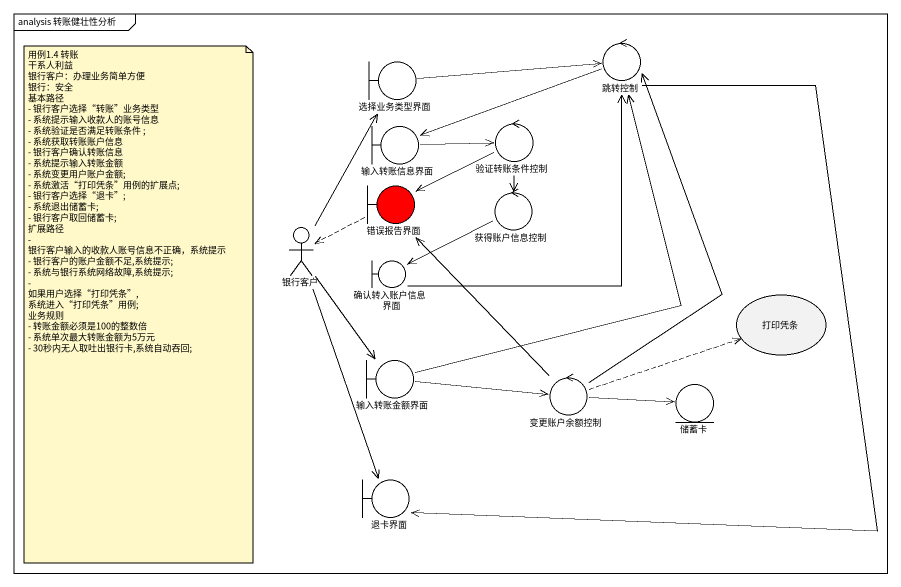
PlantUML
@startuml
mainframe analysis 转账健壮性分析
boundary 选择业务类型界面
control 跳转控制
boundary 输入转账信息界面
control 验证转账条件控制
boundary 错误报告界面 #FF0000
control 获得账户信息控制
actor 银行客户
boundary 确认转入账户信息界面
usecase 打印凭条
boundary 输入转账金额界面
control 变更账户余额控制
entity 储蓄卡
boundary 退卡界面
选择业务类型界面 -right-> 跳转控制
跳转控制 -left-> 输入转账信息界面
跳转控制 --> 退卡界面
输入转账信息界面 -right-> 验证转账条件控制
验证转账条件控制 -left-> 错误报告界面
验证转账条件控制 --> 获得账户信息控制
错误报告界面 .left.> 银行客户
获得账户信息控制 -left-> 确认转入账户信息界面
银行客户 -up-> 选择业务类型界面
银行客户 --> 输入转账金额界面
银行客户 --> 退卡界面
确认转入账户信息界面 -up-> 跳转控制
输入转账金额界面 -up-> 跳转控制
输入转账金额界面 -right-> 变更账户余额控制
变更账户余额控制 -up-> 跳转控制
变更账户余额控制 -up-> 错误报告界面
变更账户余额控制 .right.> 打印凭条
变更账户余额控制 -right-> 储蓄卡
note as N1
  用例1.4 转账
  干系人利益
  银行客户：办理业务简单方便
  银行：安全
  基本路径
  - 银行客户选择“转账”业务类型
  - 系统提示输入收款人的账号信息
  - 系统验证是否满足转账条件 ;
  - 系统获取转账账户信息
  - 银行客户确认转账信息
  - 系统提示输入转账金额
  - 系统变更用户账户金额;
  - 系统激活“打印凭条”用例的扩展点;
  - 银行客户选择“退卡”;
  - 系统退出储蓄卡;
  - 银行客户取回储蓄卡;
  扩展路径
  - 银行客户输入的收款人账号信息不正确，系统提示
  - 银行客户的账户金额不足,系统提示;
  - 系统与银行系统网络故障,系统提示;
  - 如果用户选择“打印凭条”,系统进入“打印凭条”用例;
  业务规则
  - 转账金额必须是100的整数倍
  - 系统单次最大转账金额为5万元
  - 30秒内无人取吐出银行卡,系统自动吞回;
end note
@enduml
